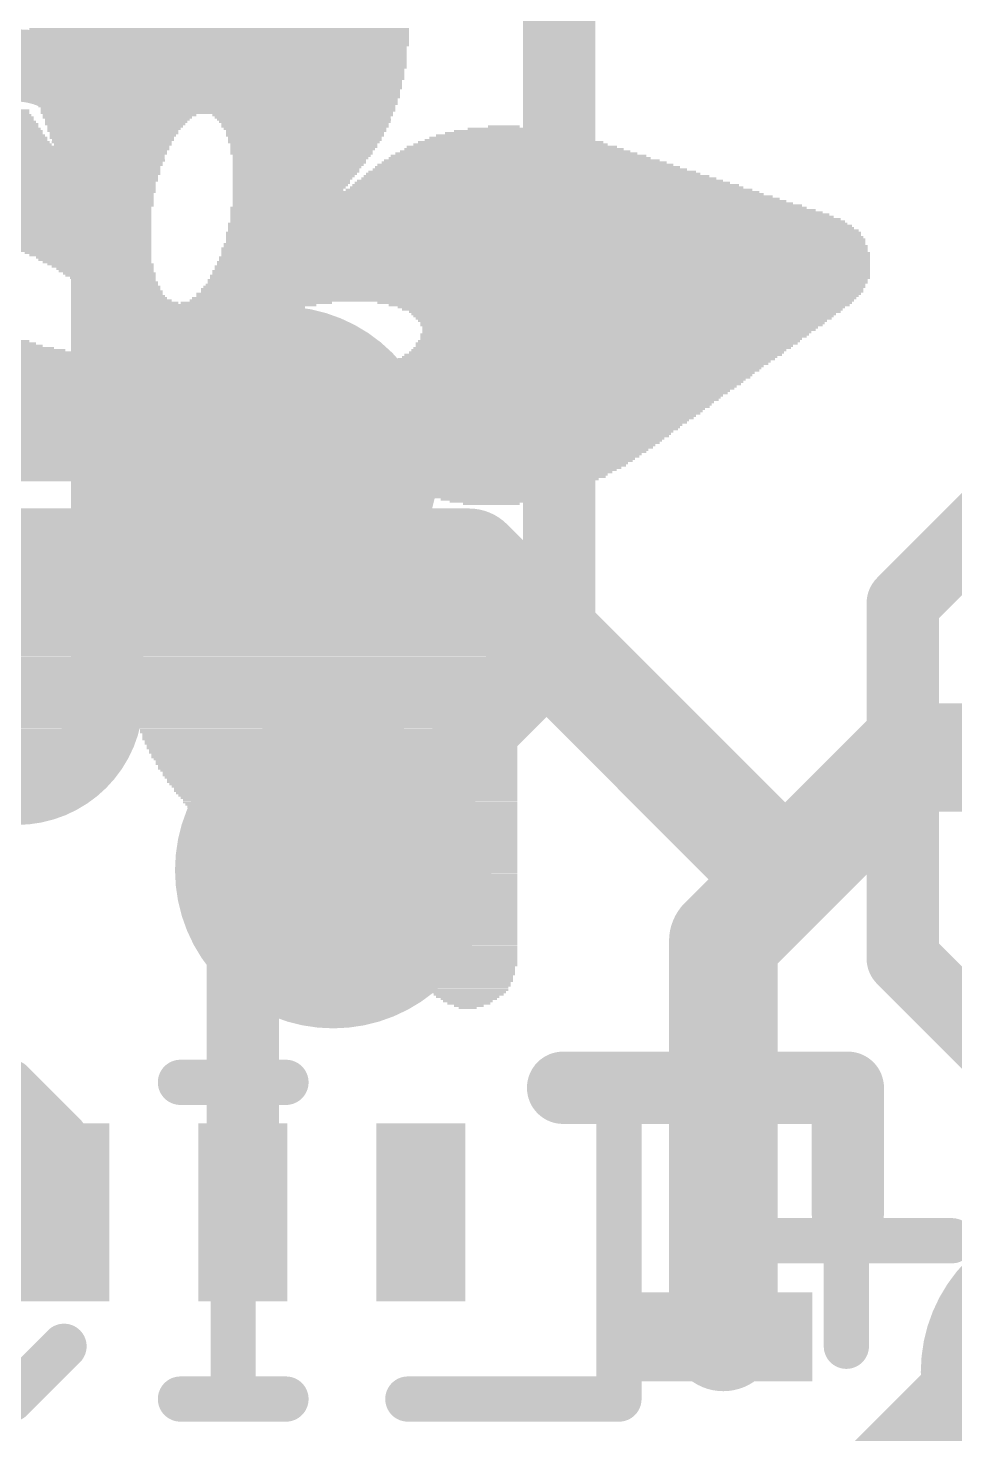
# Model space of a CAD drawing. Extents: x -0.1 to 25.5, y -0.1 to 17.9.
# Drawn here: x 12.097 to 14.701, y 10.126 to 14.075 of the extents above; entities that cross this region are included whole.
import ezdxf

# ---------------------------------------------------------------- set-up
doc = ezdxf.new("R2010")
doc.units = 0
for name, color, linetype in [('1', 12, 'CONTINUOUS'), ('16', 5, 'CONTINUOUS'), ('18', 110, 'CONTINUOUS'), ('21', 40, 'CONTINUOUS'), ('22', 6, 'CONTINUOUS')]:
    doc.layers.add(name, color=color, linetype=linetype)

# ---------------------------------------------------------------- blocks, each defined once
blk = doc.blocks.new('RECT')
blk.add_solid([(-0.5, -0.5), (0.5, -0.5), (-0.5, 0.5), (0.5, 0.5)])
blk = doc.blocks.new('ROUNDV')
at = {"const_width": 0.5}
blk.add_lwpolyline([(0, -0.25, 1), (0, 0.25, 1), (0, -0.25)], format="xyb", dxfattribs=at)

msp = doc.modelspace()

# ---------------------------------------------------------------- linework, layer by layer
at = {"layer": '1'}
for points, const_width in [([(12.8052, 12.8488), (13.081, 12.573)], 0.3048), ([(7.62, 12.573), (13.081, 12.573)], 0.3048), ([(13.081, 12.573), (13.335, 12.573)], 0.3048), ([(13.335, 12.573), (14.224, 11.684)], 0.3048), ([(14.224, 11.684), (14.566, 12.026)], 0.3048), ([(14.566, 12.026), (15.3035, 12.026)], 0.3048), ([(12.7, 11.4554), (12.954, 11.7094)], 0.2032), ([(14.05, 11.51), (14.224, 11.684)], 0.3048), ([(14.05, 10.398), (14.05, 11.51)], 0.3048), ([(12.7, 10.748), (12.7, 11.4554)], 0.2032), ([(14.3989, 9.9408), (14.7578, 10.2997)], 0.2032), ([(14.7578, 10.2997), (15.0495, 10.2997)], 0.2032)]:
    msp.add_lwpolyline(points, dxfattribs=dict(at, const_width=const_width))
for points, const_width in [([(12.859, 12.9027, 1), (12.7513, 12.795)], 0.1524), ([(13.081, 12.6492, 1), (13.081, 12.4968)], 0.1524), ([(13.081, 12.4968, 1), (13.081, 12.6492)], 0.1524), ([(13.3889, 12.6269, 1), (13.2811, 12.5191)], 0.1524), ([(13.335, 12.4968, 1), (13.335, 12.6492)], 0.1524), ([(13.0271, 12.5191, 1), (13.1349, 12.6269)], 0.1524), ([(14.566, 12.1022, 1), (14.566, 11.9498)], 0.1524), ([(14.6199, 11.9721, 1), (14.5121, 12.0799)], 0.1524), ([(12.9899, 11.6735, 1), (12.9181, 11.7453)], 0.1016), ([(14.1701, 11.7379, 1), (14.2779, 11.6301)], 0.1524), ([(14.2779, 11.6301, 1), (14.1701, 11.7379)], 0.1524), ([(14.1701, 11.6301, 1), (14.2779, 11.7379)], 0.1524), ([(14.1262, 11.51, 1), (13.9738, 11.51)], 0.1524), ([(13.9961, 11.5639, 1), (14.1039, 11.4561)], 0.1524), ([(12.7508, 11.4554, 1), (12.6492, 11.4554)], 0.1016), ([(12.6641, 11.4913, 1), (12.7359, 11.4195)], 0.1016), ([(12.6492, 10.748, 1), (12.7508, 10.748)], 0.1016), ([(13.9738, 10.398, 1), (14.1262, 10.398)], 0.1524), ([(14.7578, 10.3505, 1), (14.7578, 10.2489)], 0.1016), ([(14.7937, 10.2638, 1), (14.7218, 10.3356)], 0.1016)]:
    msp.add_lwpolyline(points, format="xyb", dxfattribs=dict(at, const_width=const_width))
at = {"layer": '16'}
for points, const_width in [([(13.589, 14.859), (13.589, 12.319)], 0.2032), ([(11.684, 12.954), (12.7, 12.954)], 0.3048), ([(12.7, 12.954), (12.8052, 12.8488)], 0.3048), ([(14.5542, 12.4587), (15.0495, 12.954)], 0.2032), ([(14.5542, 11.4616), (14.5542, 12.4587)], 0.2032), ([(13.589, 12.319), (12.9794, 11.7094)], 0.2032), ([(12.954, 11.7094), (12.9794, 11.7094)], 0.2032), ([(15.0495, 10.9663), (14.5542, 11.4616)], 0.2032)]:
    msp.add_lwpolyline(points, dxfattribs=dict(at, const_width=const_width))
for points, const_width in [([(12.7539, 13.0079, 1), (12.6461, 12.9001)], 0.1524), ([(12.7, 12.8778, 1), (12.7, 13.0302)], 0.1524), ([(12.7513, 12.795, 1), (12.859, 12.9027)], 0.1524), ([(14.605, 12.4587, 1), (14.5034, 12.4587)], 0.1016), ([(14.5183, 12.4946, 1), (14.5901, 12.4228)], 0.1016), ([(13.6249, 12.2831, 1), (13.5531, 12.3549)], 0.1016), ([(13.5382, 12.319, 1), (13.6398, 12.319)], 0.1016), ([(12.954, 11.7602, 1), (12.954, 11.6586)], 0.1016), ([(12.9794, 11.6586, 1), (12.9794, 11.7602)], 0.1016), ([(12.9435, 11.7453, 1), (13.0153, 11.6735)], 0.1016), ([(14.5901, 11.4975, 1), (14.5183, 11.4257)], 0.1016), ([(14.5034, 11.4616, 1), (14.605, 11.4616)], 0.1016)]:
    msp.add_lwpolyline(points, format="xyb", dxfattribs=dict(at, const_width=const_width))
at = {"layer": '21', "const_width": 0.2032}
for points in [[(13.6, 11.098), (14.4, 11.098)], [(14.4, 11.098), (14.4, 10.748)]]:
    msp.add_lwpolyline(points, dxfattribs=at)
at = {"layer": '21', "const_width": 0.1016}
for points in [[(13.6, 11.1488, 1), (13.6, 11.0472)], [(14.4508, 11.098, 1), (14.3492, 11.098)], [(14.4, 11.0472, 1), (14.4, 11.1488)], [(14.3492, 10.748, 1), (14.4508, 10.748)]]:
    msp.add_lwpolyline(points, format="xyb", dxfattribs=at)
at = {"layer": '22'}
for points, const_width in [([(12.065, 13.97), (9.271, 13.97)], 0.2032), ([(12.319, 13.716), (12.319, 12.192)], 0.2032), ([(9.271, 11.938), (12.065, 11.938)], 0.2032), ([(11.7528, 11.1133), (12.0494, 11.1133)], 0.127), ([(12.0494, 11.1133), (12.1977, 10.965)], 0.127), ([(12.8213, 11.1133), (12.5248, 11.1133)], 0.127), ([(12.6731, 10.2235), (12.6731, 11.1133)], 0.127), ([(13.7569, 11.1133), (13.7569, 10.2235)], 0.127), ([(12.1977, 10.965), (12.1977, 10.8167)], 0.127), ([(14.3958, 10.965), (14.3958, 10.3718)], 0.127), ([(12.1977, 10.8167), (12.0494, 10.6684)], 0.127), ([(12.0494, 10.6684), (11.7528, 10.6684)], 0.127), ([(14.6924, 10.6684), (14.0992, 10.6684)], 0.127), ([(12.0494, 10.2235), (12.1977, 10.3718)], 0.127), ([(11.7528, 10.2235), (12.0494, 10.2235)], 0.127), ([(12.8213, 10.2235), (12.5248, 10.2235)], 0.127), ([(13.7569, 10.2235), (13.1637, 10.2235)], 0.127)]:
    msp.add_lwpolyline(points, dxfattribs=dict(at, const_width=const_width))
for points, const_width in [([(12.319, 13.716, 0.4142), (12.065, 13.97)], 0.2032), ([(12.065, 14.0208, 1), (12.065, 13.9192)], 0.1016), ([(12.065, 13.9192, 1), (12.065, 14.0208)], 0.1016), ([(12.3698, 13.716, 1), (12.2682, 13.716)], 0.1016), ([(12.2682, 13.716, 1), (12.3698, 13.716)], 0.1016), ([(12.065, 11.938, 0.4142), (12.319, 12.192)], 0.2032), ([(12.3698, 12.192, 1), (12.2682, 12.192)], 0.1016), ([(12.2682, 12.192, 1), (12.3698, 12.192)], 0.1016), ([(12.065, 11.9888, 1), (12.065, 11.8872)], 0.1016), ([(12.065, 11.8872, 1), (12.065, 11.9888)], 0.1016), ([(12.0718, 11.1357, 1), (12.0269, 11.0908)], 0.0635), ([(12.0494, 11.0815, 1), (12.0494, 11.145)], 0.0635), ([(12.5248, 11.145, 1), (12.5248, 11.0815)], 0.0635), ([(12.7048, 11.1133, 1), (12.6413, 11.1133)], 0.0635), ([(12.8213, 11.0815, 1), (12.8213, 11.145)], 0.0635), ([(13.7886, 11.1133, 1), (13.7251, 11.1133)], 0.0635), ([(12.2294, 10.965, 1), (12.1659, 10.965)], 0.0635), ([(12.1752, 10.9425, 1), (12.2201, 10.9874)], 0.0635), ([(14.4276, 10.965, 1), (14.3641, 10.965)], 0.0635), ([(12.2201, 10.7942, 1), (12.1752, 10.8391)], 0.0635), ([(12.1659, 10.8167, 1), (12.2294, 10.8167)], 0.0635), ([(12.0269, 10.6908, 1), (12.0718, 10.6459)], 0.0635), ([(12.0494, 10.6366, 1), (12.0494, 10.7001)], 0.0635), ([(14.0992, 10.7001, 1), (14.0992, 10.6366)], 0.0635), ([(14.6924, 10.6366, 1), (14.6924, 10.7001)], 0.0635), ([(12.2201, 10.3493, 1), (12.1752, 10.3942)], 0.0635), ([(14.3641, 10.3718, 1), (14.4276, 10.3718)], 0.0635), ([(12.0269, 10.246, 1), (12.0718, 10.201)], 0.0635), ([(12.0494, 10.1918, 1), (12.0494, 10.2553)], 0.0635), ([(12.5248, 10.2553, 1), (12.5248, 10.1918)], 0.0635), ([(12.8213, 10.1918, 1), (12.8213, 10.2553)], 0.0635), ([(13.1637, 10.2553, 1), (13.1637, 10.1918)], 0.0635), ([(13.7569, 10.1918, 1), (13.7569, 10.2553)], 0.0635), ([(12.6413, 10.2235, 1), (12.7048, 10.2235)], 0.0635), ([(13.7251, 10.2235, 1), (13.7886, 10.2235)], 0.0635)]:
    msp.add_lwpolyline(points, format="xyb", dxfattribs=dict(at, const_width=const_width))

# ---------------------------------------------------------------- block references
at = {"layer": '1', "xscale": 0.5, "yscale": 0.25}
for p, rotation in [((12.2, 10.748), 270), ((12.7, 10.748), 270), ((13.2, 10.748), 270), ((14.05, 10.398), 180)]:
    msp.add_blockref('RECT', p, dxfattribs=dict(at, rotation=rotation))
at = {"layer": '18', "xscale": 0.889, "yscale": 0.889}
for p in [(12.8052, 12.8488), (12.8052, 12.8488), (12.954, 11.7094), (12.954, 11.7094), (15.0495, 10.2997), (15.0495, 10.2997)]:
    msp.add_blockref('ROUNDV', p, dxfattribs=at)
at = {"layer": '21'}
for p, xscale, yscale in [((12.6333, 14.0716), 1.0668, 0.0064), ((12.6333, 14.0653), 1.0668, 0.0063), ((12.6333, 14.0589), 1.0668, 0.0064), ((12.6333, 14.0526), 1.0668, 0.0063), ((12.6333, 14.0462), 1.0668, 0.0064), ((12.6333, 14.0399), 1.0668, 0.0063), ((12.6333, 14.0335), 1.0668, 0.0064), ((12.6333, 14.0272), 1.0668, 0.0063), ((12.6302, 14.0208), 1.0605, 0.0064), ((12.6302, 14.0145), 1.0605, 0.0063), ((12.6302, 14.0081), 1.0605, 0.0064), ((12.6302, 14.0018), 1.0605, 0.0063), ((12.6302, 13.9954), 1.0605, 0.0064), ((12.6302, 13.9891), 1.0605, 0.0063), ((12.6302, 13.9827), 1.0605, 0.0064), ((12.6302, 13.9764), 1.0605, 0.0063), ((12.6302, 13.97), 1.0605, 0.0064), ((12.6302, 13.9637), 1.0605, 0.0063), ((12.627, 13.9573), 1.0541, 0.0064), ((12.6302, 13.951), 1.0477, 0.0063), ((12.6302, 13.9446), 1.0477, 0.0064), ((12.6302, 13.9383), 1.0477, 0.0063), ((12.627, 13.9256), 1.0414, 0.0063), ((12.6302, 13.9319), 1.0477, 0.0064), ((12.6302, 13.9192), 1.0351, 0.0064), ((12.6302, 13.9129), 1.0351, 0.0063), ((12.6302, 13.9065), 1.0351, 0.0064), ((12.627, 13.9002), 1.0287, 0.0063), ((12.6302, 13.8938), 1.0223, 0.0064), ((12.6302, 13.8875), 1.0223, 0.0063), ((12.6302, 13.8811), 1.0223, 0.0064), ((12.627, 13.8748), 1.016, 0.0063), ((12.6302, 13.8684), 1.0097, 0.0064), ((12.6302, 13.862), 1.0097, 0.0063), ((11.4205, 13.843), 1.3589, 0.0064), ((11.4268, 13.8303), 1.3589, 0.0064), ((11.4237, 13.8367), 1.3525, 0.0063), ((11.4332, 13.8239), 1.3589, 0.0063), ((12.627, 13.8557), 1.0033, 0.0064), ((12.627, 13.8367), 0.9906, 0.0063), ((12.6302, 13.8494), 0.9969, 0.0063), ((12.6302, 13.843), 0.9969, 0.0064), ((12.3539, 13.8303), 0.4318, 0.0064), ((12.3476, 13.8239), 0.4191, 0.0063), ((12.8683, 13.8303), 0.508, 0.0064), ((12.8682, 13.8239), 0.4953, 0.0063), ((11.4364, 13.8176), 1.3525, 0.0064), ((11.4427, 13.8113), 1.3526, 0.0063), ((11.4459, 13.8049), 1.3589, 0.0064), ((11.449, 13.7986), 1.3525, 0.0063), ((11.4554, 13.7922), 1.3526, 0.0064), ((11.4586, 13.7858), 1.3589, 0.0063), ((11.4618, 13.7795), 1.3525, 0.0064), ((12.3476, 13.8176), 0.4064, 0.0064), ((12.3444, 13.8113), 0.4, 0.0063), ((12.3413, 13.8049), 0.3937, 0.0064), ((12.3412, 13.7986), 0.381, 0.0063), ((12.3349, 13.7858), 0.3683, 0.0063), ((12.3381, 13.7922), 0.3747, 0.0064), ((12.3381, 13.7795), 0.3619, 0.0064), ((12.8715, 13.8176), 0.4889, 0.0064), ((12.8746, 13.8113), 0.4826, 0.0063), ((12.8747, 13.8049), 0.4699, 0.0064), ((12.8747, 13.7986), 0.4699, 0.0063), ((12.8746, 13.7922), 0.4572, 0.0064), ((12.8778, 13.7858), 0.4508, 0.0063), ((12.8747, 13.7795), 0.4445, 0.0064), ((13.443, 13.7795), 0.3493, 0.0064), ((13.4398, 13.7858), 0.2921, 0.0063), ((13.4366, 13.7922), 0.2096, 0.0064), ((13.4335, 13.7986), 0.0889, 0.0063), ((11.4681, 13.7732), 1.3526, 0.0063), ((11.4745, 13.7668), 1.3525, 0.0064), ((11.4745, 13.7605), 1.3525, 0.0063), ((11.4808, 13.7541), 1.3526, 0.0064), ((11.4871, 13.7477), 1.3525, 0.0063), ((11.6554, 13.7414), 1.6764, 0.0064), ((12.3349, 13.7732), 0.3556, 0.0063), ((12.3317, 13.7668), 0.3492, 0.0064), ((12.3349, 13.7605), 0.3429, 0.0063), ((12.3317, 13.7541), 0.3366, 0.0064), ((12.3349, 13.7477), 0.3302, 0.0063), ((12.8747, 13.7732), 0.4445, 0.0063), ((12.8746, 13.7668), 0.4318, 0.0064), ((12.8746, 13.7605), 0.4318, 0.0063), ((12.8715, 13.7541), 0.4255, 0.0064), ((12.8715, 13.7477), 0.4127, 0.0063), ((12.8715, 13.7414), 0.4127, 0.0064), ((13.4557, 13.7414), 0.5905, 0.0064), ((13.4525, 13.7477), 0.5461, 0.0063), ((13.4525, 13.7541), 0.5207, 0.0064), ((13.4493, 13.7605), 0.4762, 0.0063), ((13.4462, 13.7668), 0.4445, 0.0064), ((13.4461, 13.7732), 0.4064, 0.0063), ((11.6554, 13.7351), 1.6764, 0.0063), ((11.6555, 13.7287), 1.6637, 0.0064), ((11.6586, 13.7224), 1.6574, 0.0063), ((11.6586, 13.716), 1.6446, 0.0064), ((11.6586, 13.7096), 1.6446, 0.0063), ((11.6618, 13.7033), 1.6383, 0.0064), ((12.8683, 13.7351), 0.4064, 0.0063), ((12.8651, 13.7287), 0.4, 0.0064), ((12.8651, 13.7224), 0.4, 0.0063), ((12.8651, 13.716), 0.3874, 0.0064), ((12.8619, 13.7096), 0.381, 0.0063), ((12.8588, 13.7033), 0.3747, 0.0064), ((13.4843, 13.7033), 0.7747, 0.0064), ((13.4779, 13.7096), 0.7366, 0.0063), ((13.4747, 13.716), 0.7176, 0.0064), ((13.4684, 13.7224), 0.6795, 0.0063), ((13.4652, 13.7287), 0.6477, 0.0064), ((13.462, 13.7351), 0.616, 0.0063), ((11.6618, 13.697), 1.6256, 0.0063), ((11.6618, 13.6906), 1.6256, 0.0064), ((11.6618, 13.6843), 1.6129, 0.0063), ((11.665, 13.6779), 1.6065, 0.0064), ((11.6681, 13.6715), 1.6002, 0.0063), ((11.6681, 13.6652), 1.6002, 0.0064), ((12.8524, 13.6843), 0.362, 0.0063), ((12.8492, 13.6779), 0.3556, 0.0064), ((12.8492, 13.6715), 0.3556, 0.0063), ((12.846, 13.6652), 0.3493, 0.0064), ((12.8588, 13.697), 0.3747, 0.0063), ((12.8556, 13.6906), 0.3683, 0.0064), ((13.516, 13.6652), 0.9398, 0.0064), ((13.5128, 13.6715), 0.9208, 0.0063), ((13.5065, 13.6779), 0.8827, 0.0064), ((13.5001, 13.6843), 0.8572, 0.0063), ((13.4938, 13.6906), 0.8319, 0.0064), ((13.4906, 13.697), 0.8001, 0.0063), ((11.6682, 13.6589), 1.5875, 0.0063), ((11.6713, 13.6525), 1.5812, 0.0064), ((11.6745, 13.6462), 1.5748, 0.0063), ((11.6713, 13.6398), 1.5684, 0.0064), ((11.6745, 13.6334), 1.5621, 0.0063), ((11.6776, 13.6271), 1.5557, 0.0064), ((12.8397, 13.6525), 0.3366, 0.0064), ((12.8365, 13.6462), 0.3302, 0.0063), ((12.8365, 13.6398), 0.3302, 0.0064), ((12.8429, 13.6589), 0.3429, 0.0063), ((12.8334, 13.6334), 0.3239, 0.0063), ((12.8302, 13.6271), 0.3175, 0.0064), ((13.5541, 13.6271), 1.1049, 0.0064), ((13.5509, 13.6334), 1.0858, 0.0063), ((13.5414, 13.6398), 1.0541, 0.0064), ((13.5351, 13.6462), 1.0287, 0.0063), ((13.5319, 13.6525), 0.9969, 0.0064), ((13.5255, 13.6589), 0.9716, 0.0063), ((11.6808, 13.6208), 1.5494, 0.0063), ((11.6808, 13.6144), 1.5494, 0.0064), ((11.6809, 13.6081), 1.5367, 0.0063), ((11.684, 13.6017), 1.5304, 0.0064), ((11.6872, 13.5953), 1.524, 0.0063), ((11.6872, 13.589), 1.524, 0.0064), ((11.6904, 13.5827), 1.5177, 0.0063), ((12.827, 13.6208), 0.3112, 0.0063), ((13.4112, 13.6144), 1.4796, 0.0064), ((13.4493, 13.589), 1.5558, 0.0064), ((13.4588, 13.5827), 1.5748, 0.0063), ((13.4176, 13.6081), 1.4923, 0.0063), ((13.4303, 13.6017), 1.5177, 0.0064), ((13.4398, 13.5953), 1.5367, 0.0063), ((13.5604, 13.6208), 1.143, 0.0063), ((11.6936, 13.5763), 1.5113, 0.0064), ((11.6935, 13.57), 1.4986, 0.0063), ((11.6935, 13.5636), 1.4986, 0.0064), ((11.6967, 13.5572), 1.4922, 0.0063), ((11.6999, 13.5509), 1.4859, 0.0064), ((11.6999, 13.5446), 1.4859, 0.0063), ((13.4747, 13.57), 1.6192, 0.0063), ((13.4874, 13.5636), 1.6446, 0.0064), ((13.5128, 13.5446), 1.6954, 0.0063), ((13.497, 13.5572), 1.6637, 0.0063), ((13.5065, 13.5509), 1.6827, 0.0064), ((13.4715, 13.5763), 1.6002, 0.0064), ((11.7031, 13.5382), 1.4795, 0.0064), ((11.7062, 13.5319), 1.4732, 0.0063), ((11.7094, 13.5255), 1.4668, 0.0064), ((11.7094, 13.5191), 1.4668, 0.0063), ((11.7126, 13.5128), 1.4605, 0.0064), ((11.7157, 13.5065), 1.4541, 0.0063), ((13.535, 13.5191), 1.7526, 0.0063), ((13.5382, 13.5128), 1.759, 0.0064), ((13.5287, 13.5255), 1.7399, 0.0064), ((13.5446, 13.5065), 1.7717, 0.0063), ((13.5224, 13.5382), 1.7145, 0.0064), ((13.5287, 13.5319), 1.7272, 0.0063), ((11.7189, 13.5001), 1.4478, 0.0064), ((11.7189, 13.4938), 1.4478, 0.0063), ((11.7221, 13.4874), 1.4414, 0.0064), ((12.192, 13.4811), 0.5016, 0.0063), ((12.2142, 13.4747), 0.4572, 0.0064), ((12.2301, 13.4684), 0.4254, 0.0063), ((13.5477, 13.4684), 1.8034, 0.0063), ((13.5478, 13.4874), 1.7907, 0.0064), ((13.5509, 13.4811), 1.797, 0.0063), ((13.5509, 13.4747), 1.797, 0.0064), ((13.5446, 13.5001), 1.7843, 0.0064), ((13.5446, 13.4938), 1.7843, 0.0063), ((12.2396, 13.462), 0.4064, 0.0064), ((12.2492, 13.4557), 0.3873, 0.0063), ((12.2555, 13.4493), 0.3746, 0.0064), ((12.265, 13.443), 0.3556, 0.0063), ((12.2713, 13.4366), 0.3429, 0.0064), ((12.2809, 13.4303), 0.3238, 0.0063), ((12.2841, 13.4239), 0.3175, 0.0064), ((13.5477, 13.4303), 1.8288, 0.0063), ((13.5477, 13.4239), 1.8288, 0.0064), ((13.5509, 13.443), 1.8224, 0.0063), ((13.5509, 13.4366), 1.8224, 0.0064), ((13.5478, 13.4557), 1.8161, 0.0063), ((13.5478, 13.4493), 1.8161, 0.0064), ((13.5509, 13.462), 1.8098, 0.0064), ((12.2904, 13.4176), 0.3048, 0.0063), ((12.3, 13.4112), 0.2985, 0.0064), ((12.3063, 13.4049), 0.2858, 0.0063), ((12.3127, 13.3985), 0.2731, 0.0064), ((12.3159, 13.3922), 0.2667, 0.0063), ((12.3254, 13.3858), 0.2603, 0.0064), ((13.5382, 13.3922), 1.8478, 0.0063), ((13.5382, 13.3858), 1.8478, 0.0064), ((13.5414, 13.4049), 1.8415, 0.0063), ((13.5414, 13.3985), 1.8415, 0.0064), ((13.5446, 13.4176), 1.8351, 0.0063), ((13.5446, 13.4112), 1.8351, 0.0064), ((12.3285, 13.3795), 0.254, 0.0063), ((12.3349, 13.3731), 0.2413, 0.0064), ((12.3381, 13.3668), 0.2349, 0.0063), ((12.3444, 13.3604), 0.235, 0.0064), ((12.3508, 13.3541), 0.2223, 0.0063), ((12.3571, 13.3477), 0.2222, 0.0064), ((13.5191, 13.3477), 1.8605, 0.0064), ((13.5223, 13.3541), 1.8542, 0.0063), ((13.5287, 13.3668), 1.8542, 0.0063), ((13.5287, 13.3604), 1.8542, 0.0064), ((13.535, 13.3795), 1.8542, 0.0063), ((13.535, 13.3731), 1.8542, 0.0064), ((12.3603, 13.3414), 0.2159, 0.0063), ((12.3666, 13.335), 0.2159, 0.0064), ((12.3698, 13.3287), 0.2096, 0.0063), ((12.3762, 13.3223), 0.2095, 0.0064), ((12.3825, 13.316), 0.2096, 0.0063), ((12.3921, 13.3096), 0.2159, 0.0064), ((13.4843, 13.3096), 1.8669, 0.0064), ((13.4906, 13.316), 1.8669, 0.0063), ((13.5033, 13.3287), 1.8669, 0.0063), ((13.5001, 13.3223), 1.8606, 0.0064), ((13.5128, 13.3414), 1.8606, 0.0063), ((13.5128, 13.335), 1.8606, 0.0064), ((12.4047, 13.3033), 0.2286, 0.0063), ((12.5984, 13.2969), 0.616, 0.0064), ((12.5857, 13.2906), 0.5778, 0.0063), ((12.5762, 13.2842), 0.5461, 0.0064), ((12.5603, 13.2715), 0.5016, 0.0064), ((12.5667, 13.2779), 0.5143, 0.0063), ((12.7381, 13.3033), 0.4254, 0.0063), ((13.7446, 13.3033), 1.3335, 0.0063), ((13.7573, 13.2969), 1.2954, 0.0064), ((13.7637, 13.2906), 1.2573, 0.0063), ((13.7668, 13.2842), 1.2382, 0.0064), ((13.7732, 13.2779), 1.2129, 0.0063), ((13.77, 13.2715), 1.1938, 0.0064), ((12.5476, 13.2588), 0.4636, 0.0064), ((12.554, 13.2652), 0.4763, 0.0063), ((12.5412, 13.2525), 0.4381, 0.0063), ((12.5381, 13.2461), 0.4318, 0.0064), ((12.5254, 13.2334), 0.4064, 0.0064), ((12.5222, 13.2271), 0.4, 0.0063), ((12.5318, 13.2398), 0.4191, 0.0063), ((13.77, 13.2652), 1.1811, 0.0063), ((13.77, 13.2588), 1.1684, 0.0064), ((13.7668, 13.2525), 1.1494, 0.0063), ((13.7668, 13.2461), 1.1366, 0.0064), ((13.7637, 13.2398), 1.1303, 0.0063), ((13.7605, 13.2334), 1.1113, 0.0064), ((13.7573, 13.2271), 1.1049, 0.0063), ((11.6681, 13.1953), 0.8636, 0.0064), ((11.6809, 13.189), 0.8763, 0.0063), ((12.4968, 13.189), 0.3746, 0.0063), ((12.5031, 13.2017), 0.3747, 0.0063), ((12.5, 13.1953), 0.3683, 0.0064), ((12.5127, 13.2144), 0.381, 0.0063), ((12.5095, 13.208), 0.3746, 0.0064), ((12.5159, 13.2207), 0.3873, 0.0064), ((13.7224, 13.189), 1.0731, 0.0063), ((13.7287, 13.1953), 1.0732, 0.0064), ((13.7446, 13.2144), 1.0922, 0.0063), ((13.7414, 13.208), 1.0858, 0.0064), ((13.7351, 13.2017), 1.0731, 0.0063), ((13.7509, 13.2207), 1.0922, 0.0064), ((11.6935, 13.1826), 0.889, 0.0064), ((11.7126, 13.1763), 0.9144, 0.0063), ((11.7316, 13.1699), 0.9398, 0.0064), ((11.9698, 13.1636), 1.4033, 0.0063), ((11.9729, 13.1572), 1.397, 0.0064), ((11.9793, 13.1509), 1.3843, 0.0063), ((12.4682, 13.1699), 0.4064, 0.0064), ((12.4809, 13.1763), 0.3937, 0.0063), ((12.4905, 13.1826), 0.3747, 0.0064), ((13.6748, 13.1509), 1.0541, 0.0063), ((13.6843, 13.1572), 1.0605, 0.0064), ((13.6938, 13.1636), 1.0541, 0.0063), ((13.7002, 13.1699), 1.0541, 0.0064), ((13.7096, 13.1763), 1.0605, 0.0063), ((13.716, 13.1826), 1.0604, 0.0064), ((11.9825, 13.1445), 1.3779, 0.0064), ((11.9856, 13.1382), 1.3716, 0.0063), ((11.992, 13.1318), 1.3716, 0.0064), ((11.9984, 13.1255), 1.3589, 0.0063), ((12.0046, 13.1191), 1.3589, 0.0064), ((12.0142, 13.1128), 1.3526, 0.0063), ((13.6113, 13.1128), 1.0795, 0.0063), ((13.6239, 13.1191), 1.0668, 0.0064), ((13.6334, 13.1255), 1.0605, 0.0063), ((13.6462, 13.1318), 1.0605, 0.0064), ((13.6557, 13.1382), 1.0541, 0.0063), ((13.6652, 13.1445), 1.0604, 0.0064), ((12.0237, 13.1064), 1.3589, 0.0064), ((12.0333, 13.1001), 1.3525, 0.0063), ((12.046, 13.0937), 1.3653, 0.0064), ((12.0587, 13.0874), 1.3653, 0.0063), ((12.0808, 13.081), 1.3843, 0.0064), ((12.1063, 13.0747), 1.4224, 0.0063), ((13.5001, 13.0747), 1.2002, 0.0063), ((13.5287, 13.081), 1.1557, 0.0064), ((13.5509, 13.0874), 1.124, 0.0063), ((13.5668, 13.0937), 1.1176, 0.0064), ((13.5827, 13.1001), 1.0985, 0.0063), ((13.5953, 13.1064), 1.0859, 0.0064), ((12.7508, 13.0683), 2.6734, 0.0064), ((12.7508, 13.062), 2.6606, 0.0063), ((12.754, 13.0556), 2.6289, 0.0064), ((12.7572, 13.0493), 2.6099, 0.0063), ((12.7572, 13.0429), 2.5845, 0.0064), ((12.7635, 13.0366), 2.559, 0.0063), ((12.7698, 13.0302), 2.5337, 0.0064), ((12.7731, 13.0239), 2.5019, 0.0063), ((12.7826, 13.0175), 2.4701, 0.0064), ((12.7985, 13.0112), 2.4257, 0.0063), ((12.0015, 12.9921), 0.5144, 0.0064), ((12.0237, 12.9985), 0.5207, 0.0063), ((12.8937, 13.0048), 2.2098, 0.0064), ((13.1636, 12.9985), 1.6573, 0.0063), ((13.1668, 12.9921), 1.6383, 0.0064), ((11.9031, 12.954), 0.5588, 0.0064), ((11.919, 12.9604), 0.5525, 0.0063), ((11.9317, 12.9667), 0.5525, 0.0064), ((11.9475, 12.9731), 0.5334, 0.0063), ((11.9666, 12.9794), 0.5334, 0.0064), ((11.9793, 12.9858), 0.5207, 0.0063), ((13.1636, 12.9858), 1.6193, 0.0063), ((13.1572, 12.9731), 1.5938, 0.0063), ((13.1636, 12.9794), 1.6065, 0.0064), ((13.1572, 12.9667), 1.5812, 0.0064), ((13.1509, 12.9604), 1.5685, 0.0063), ((12.4714, 12.954), 0.2096, 0.0064), ((13.2715, 12.954), 1.3144, 0.0064), ((11.8428, 12.9159), 0.5779, 0.0064), ((11.8491, 12.9223), 0.5778, 0.0063), ((11.8618, 12.9286), 0.5778, 0.0064), ((11.8714, 12.935), 0.5715, 0.0063), ((11.8809, 12.9413), 0.5651, 0.0064), ((11.8936, 12.9477), 0.5651, 0.0063), ((12.465, 12.9477), 0.1969, 0.0063), ((12.4587, 12.935), 0.1842, 0.0063), ((12.4587, 12.9286), 0.1842, 0.0064), ((12.4555, 12.9223), 0.1778, 0.0063), ((12.4555, 12.9159), 0.1778, 0.0064), ((12.465, 12.9413), 0.1841, 0.0064), ((13.2779, 12.9477), 1.2891, 0.0063), ((13.2779, 12.9413), 1.2637, 0.0064), ((13.2779, 12.935), 1.2509, 0.0063), ((13.2811, 12.9286), 1.2319, 0.0064), ((13.2779, 12.9223), 1.2129, 0.0063), ((13.2779, 12.9159), 1.2001, 0.0064), ((11.8047, 12.8841), 0.5905, 0.0063), ((11.8078, 12.8905), 0.5842, 0.0064), ((11.8174, 12.8969), 0.5905, 0.0063), ((11.8269, 12.9032), 0.5842, 0.0064), ((11.8332, 12.9096), 0.5842, 0.0063), ((12.446, 12.8778), 0.1842, 0.0064), ((12.446, 12.8715), 0.1842, 0.0063), ((12.4492, 12.9032), 0.1778, 0.0064), ((12.4492, 12.8969), 0.1778, 0.0063), ((12.4492, 12.8905), 0.1778, 0.0064), ((12.4492, 12.8841), 0.1778, 0.0063), ((12.4524, 12.9096), 0.1715, 0.0063), ((13.2779, 12.9096), 1.1875, 0.0063), ((13.2747, 12.9032), 1.1684, 0.0064), ((13.2747, 12.8969), 1.1557, 0.0063), ((13.2715, 12.8905), 1.1366, 0.0064), ((13.2715, 12.8841), 1.124, 0.0063), ((13.2683, 12.8778), 1.1049, 0.0064), ((13.2683, 12.8715), 1.0922, 0.0063), ((12.4365, 12.8397), 0.2032, 0.0064), ((12.4365, 12.8334), 0.2032, 0.0063), ((12.4397, 12.8524), 0.1969, 0.0064), ((12.4397, 12.846), 0.1969, 0.0063), ((12.4428, 12.8651), 0.1905, 0.0064), ((12.4428, 12.8588), 0.1905, 0.0063), ((13.262, 12.8588), 1.0668, 0.0063), ((13.2652, 12.8651), 1.0731, 0.0064), ((13.2588, 12.8524), 1.0478, 0.0064), ((13.2588, 12.846), 1.035, 0.0063), ((13.2556, 12.8397), 1.016, 0.0064), ((13.2492, 12.8334), 1.0033, 0.0063), ((12.4269, 12.8016), 0.2349, 0.0064), ((12.4269, 12.7953), 0.2349, 0.0063), ((12.4301, 12.8079), 0.2286, 0.0063), ((12.4302, 12.8207), 0.2159, 0.0063), ((12.4302, 12.8143), 0.2159, 0.0064), ((12.4333, 12.827), 0.2096, 0.0064), ((13.2461, 12.827), 0.9842, 0.0064), ((13.2429, 12.8207), 0.9652, 0.0063), ((13.2398, 12.8143), 0.9589, 0.0064), ((13.2334, 12.8079), 0.9334, 0.0063), ((13.2271, 12.8016), 0.9207, 0.0064), ((12.9444, 12.7953), 0.3429, 0.0063), ((13.4049, 12.7953), 0.5397, 0.0063), ((12.4174, 12.7572), 0.2794, 0.0063), ((12.4175, 12.7635), 0.2667, 0.0064), ((12.4206, 12.7762), 0.2604, 0.0064), ((12.4206, 12.7698), 0.2604, 0.0063), ((12.4238, 12.7826), 0.254, 0.0063), ((12.4238, 12.7889), 0.2413, 0.0064), ((12.9572, 12.7826), 0.3556, 0.0063), ((12.9509, 12.7889), 0.3429, 0.0064), ((12.9667, 12.7762), 0.362, 0.0064), ((12.9699, 12.7698), 0.3683, 0.0063), ((12.9794, 12.7635), 0.3746, 0.0064), ((12.9826, 12.7572), 0.381, 0.0063), ((13.4049, 12.7889), 0.5143, 0.0064), ((13.4017, 12.7826), 0.4826, 0.0063), ((13.4049, 12.7762), 0.4509, 0.0064), ((13.4049, 12.7698), 0.4127, 0.0063), ((13.4049, 12.7635), 0.3747, 0.0064), ((13.4049, 12.7572), 0.3365, 0.0063), ((12.4047, 12.7191), 0.3302, 0.0063), ((12.4079, 12.7317), 0.3112, 0.0063), ((12.4079, 12.7254), 0.3112, 0.0064), ((12.4111, 12.7381), 0.3048, 0.0064), ((12.4111, 12.7445), 0.2921, 0.0063), ((12.4143, 12.7508), 0.2857, 0.0064), ((12.9921, 12.7508), 0.3874, 0.0064), ((12.9953, 12.7445), 0.3937, 0.0063), ((13.008, 12.7317), 0.4064, 0.0063), ((13.0017, 12.7381), 0.3937, 0.0064), ((13.0206, 12.7191), 0.4191, 0.0063), ((13.0143, 12.7254), 0.4064, 0.0064), ((13.4017, 12.7508), 0.2921, 0.0064), ((13.3985, 12.7445), 0.235, 0.0063), ((13.3985, 12.7381), 0.1588, 0.0064), ((12.3921, 12.6746), 0.3937, 0.0064), ((12.3952, 12.681), 0.3874, 0.0063), ((12.3952, 12.6873), 0.3746, 0.0064), ((12.3984, 12.6936), 0.3683, 0.0063), ((12.3984, 12.7), 0.3556, 0.0064), ((12.4016, 12.7064), 0.3493, 0.0063), ((12.4047, 12.7127), 0.3302, 0.0064), ((13.0302, 12.7064), 0.4254, 0.0063), ((13.0334, 12.7), 0.4318, 0.0064), ((13.0271, 12.7127), 0.4191, 0.0064), ((13.0429, 12.6936), 0.4382, 0.0063), ((13.0461, 12.6873), 0.4445, 0.0064), ((13.0493, 12.681), 0.4509, 0.0063), ((13.0556, 12.6746), 0.4508, 0.0064), ((12.373, 12.6365), 0.4699, 0.0064), ((12.3793, 12.6429), 0.4572, 0.0063), ((12.3794, 12.6492), 0.4445, 0.0064), ((12.3857, 12.6555), 0.4318, 0.0063), ((12.3857, 12.6619), 0.4191, 0.0064), ((12.3889, 12.6683), 0.4127, 0.0063), ((13.0588, 12.6683), 0.4572, 0.0063), ((13.062, 12.6619), 0.4635, 0.0064), ((13.0683, 12.6555), 0.4636, 0.0063), ((13.0715, 12.6492), 0.4699, 0.0064), ((13.0715, 12.6429), 0.4699, 0.0063), ((13.0747, 12.6365), 0.4763, 0.0064), ((12.3476, 12.5984), 0.5715, 0.0064), ((12.354, 12.6048), 0.5461, 0.0063), ((12.3603, 12.6111), 0.5334, 0.0064), ((12.3635, 12.6174), 0.5143, 0.0063), ((12.3666, 12.6238), 0.4953, 0.0064), ((12.373, 12.6302), 0.4826, 0.0063), ((13.081, 12.6302), 0.4762, 0.0063), ((13.0842, 12.6238), 0.4826, 0.0064), ((13.0874, 12.6174), 0.4889, 0.0063), ((13.0874, 12.6111), 0.4889, 0.0064), ((13.0906, 12.6048), 0.4953, 0.0063), ((13.0968, 12.5984), 0.4953, 0.0064), ((11.9665, 12.5667), 1.3843, 0.0063), ((11.9665, 12.5603), 1.3843, 0.0064), ((11.9634, 12.5793), 1.3652, 0.0063), ((11.9666, 12.573), 1.3716, 0.0064), ((11.9634, 12.5857), 1.3526, 0.0064), ((12.3381, 12.5921), 0.6033, 0.0063), ((13.1001, 12.5921), 0.5017, 0.0063), ((13.1001, 12.5857), 0.5017, 0.0064), ((13.1032, 12.5793), 0.508, 0.0063), ((13.1032, 12.573), 0.508, 0.0064), ((13.1064, 12.5667), 0.5144, 0.0063), ((13.1096, 12.5603), 0.5207, 0.0064), ((11.9729, 12.5349), 1.4224, 0.0064), ((11.9761, 12.5286), 1.4288, 0.0063), ((11.9825, 12.5159), 1.4415, 0.0063), ((11.9793, 12.5222), 1.4351, 0.0064), ((11.9698, 12.5476), 1.4033, 0.0064), ((11.973, 12.5412), 1.4097, 0.0063), ((11.9698, 12.554), 1.3907, 0.0063), ((13.1159, 12.5159), 0.5461, 0.0063), ((13.1096, 12.554), 0.5207, 0.0063), ((13.1128, 12.5476), 0.5271, 0.0064), ((13.1128, 12.5412), 0.5271, 0.0063), ((13.1159, 12.5349), 0.5334, 0.0064), ((13.1159, 12.5286), 0.5334, 0.0063), ((13.1191, 12.5222), 0.5398, 0.0064), ((11.9856, 12.4968), 1.4732, 0.0064), ((12.0015, 12.4778), 1.505, 0.0063), ((11.992, 12.4905), 1.4859, 0.0063), ((11.9952, 12.4841), 1.4923, 0.0064), ((11.9856, 12.5031), 1.4605, 0.0063), ((11.9825, 12.5095), 1.4541, 0.0064), ((13.1159, 12.4778), 0.5842, 0.0063), ((13.1191, 12.4841), 0.5778, 0.0064), ((13.1191, 12.4968), 0.5652, 0.0064), ((13.1191, 12.4905), 0.5652, 0.0063), ((13.1191, 12.5095), 0.5524, 0.0064), ((13.1191, 12.5031), 0.5524, 0.0063), ((12.3285, 12.4524), 2.1844, 0.0063), ((12.3285, 12.446), 2.1844, 0.0064), ((12.3285, 12.4397), 2.1844, 0.0063), ((12.3285, 12.465), 2.1717, 0.0063), ((12.3285, 12.4587), 2.1717, 0.0064), ((12.0079, 12.4714), 1.5303, 0.0064), ((13.1096, 12.4714), 0.5969, 0.0064), ((11.7983, 12.4143), 1.1494, 0.0063), ((11.7983, 12.4079), 1.1494, 0.0064), ((11.7951, 12.4016), 1.143, 0.0063), ((12.3285, 12.4333), 2.1971, 0.0064), ((12.3285, 12.4269), 2.1971, 0.0063), ((12.3285, 12.4206), 2.1971, 0.0064), ((12.9063, 12.4143), 1.0541, 0.0063), ((12.9063, 12.4079), 1.0541, 0.0064), ((12.9063, 12.4016), 1.0541, 0.0063), ((11.7856, 12.3762), 1.1494, 0.0063), ((11.7856, 12.3698), 1.1494, 0.0064), ((11.7856, 12.3635), 1.1494, 0.0063), ((11.7919, 12.3952), 1.1493, 0.0064), ((11.7919, 12.3889), 1.1493, 0.0063), ((11.7888, 12.3825), 1.143, 0.0064), ((12.9063, 12.3952), 1.0541, 0.0064), ((12.9096, 12.3889), 1.0605, 0.0063), ((12.9096, 12.3825), 1.0605, 0.0064), ((12.9096, 12.3762), 1.0605, 0.0063), ((12.9127, 12.3698), 1.0668, 0.0064), ((12.9127, 12.3635), 1.0668, 0.0063), ((11.7698, 12.319), 1.1557, 0.0064), ((11.7729, 12.3381), 1.1494, 0.0063), ((11.7729, 12.3317), 1.1494, 0.0064), ((11.7729, 12.3254), 1.1494, 0.0063), ((11.7793, 12.3571), 1.1493, 0.0064), ((11.7793, 12.3508), 1.1493, 0.0063), ((11.7793, 12.3444), 1.1493, 0.0064), ((12.9096, 12.3508), 1.0731, 0.0063), ((12.9096, 12.3444), 1.0731, 0.0064), ((12.9128, 12.3381), 1.0795, 0.0063), ((12.9128, 12.3317), 1.0795, 0.0064), ((12.9128, 12.3254), 1.0795, 0.0063), ((12.9128, 12.319), 1.0795, 0.0064), ((12.9127, 12.3571), 1.0668, 0.0064), ((11.7571, 12.2809), 1.1557, 0.0064), ((11.7602, 12.2936), 1.1494, 0.0064), ((11.7602, 12.2873), 1.1494, 0.0063), ((11.7634, 12.3), 1.1557, 0.0063), ((11.7666, 12.3127), 1.1493, 0.0063), ((11.7666, 12.3063), 1.1493, 0.0064), ((12.9159, 12.3063), 1.0858, 0.0064), ((12.9159, 12.3), 1.0858, 0.0063), ((12.9159, 12.2936), 1.0858, 0.0064), ((12.9159, 12.2873), 1.0858, 0.0063), ((12.9159, 12.2809), 1.0858, 0.0064), ((12.9128, 12.3127), 1.0795, 0.0063), ((11.7412, 12.2428), 1.1493, 0.0064), ((11.7475, 12.2619), 1.1494, 0.0063), ((11.7475, 12.2555), 1.1494, 0.0064), ((11.7475, 12.2492), 1.1494, 0.0063), ((11.7538, 12.2746), 1.1493, 0.0063), ((11.7538, 12.2682), 1.1493, 0.0064), ((12.9159, 12.2746), 1.0858, 0.0063), ((12.9159, 12.2682), 1.0858, 0.0064), ((12.9159, 12.2619), 1.0858, 0.0063), ((12.9223, 12.2555), 1.0859, 0.0064), ((12.9223, 12.2492), 1.0859, 0.0063), ((12.9223, 12.2428), 1.0859, 0.0064), ((11.7253, 12.2047), 1.143, 0.0064), ((11.7348, 12.2238), 1.1494, 0.0063), ((11.7316, 12.2174), 1.143, 0.0064), ((11.7316, 12.2111), 1.143, 0.0063), ((11.7412, 12.2365), 1.1493, 0.0063), ((11.738, 12.2301), 1.143, 0.0064), ((12.9223, 12.2365), 1.0859, 0.0063), ((12.9223, 12.2301), 1.0859, 0.0064), ((12.9223, 12.2238), 1.0859, 0.0063), ((12.9223, 12.2174), 1.0859, 0.0064), ((12.9223, 12.2111), 1.0859, 0.0063), ((12.9223, 12.2047), 1.0859, 0.0064), ((11.7063, 12.1666), 1.1303, 0.0064), ((11.7063, 12.1603), 1.1303, 0.0063), ((11.7157, 12.1857), 1.1367, 0.0063), ((11.7157, 12.1793), 1.1367, 0.0064), ((11.7126, 12.173), 1.1303, 0.0063), ((11.7221, 12.1984), 1.1366, 0.0063), ((11.7221, 12.192), 1.1366, 0.0064), ((12.9255, 12.1984), 1.0795, 0.0063), ((12.9255, 12.192), 1.0795, 0.0064), ((12.9286, 12.1857), 1.0858, 0.0063), ((12.9286, 12.1793), 1.0858, 0.0064), ((12.9318, 12.173), 1.0795, 0.0063), ((12.9318, 12.1666), 1.0795, 0.0064), ((12.9318, 12.1603), 1.0795, 0.0063), ((11.6872, 12.1285), 1.1176, 0.0064), ((11.684, 12.1222), 1.1112, 0.0063), ((11.6967, 12.1476), 1.124, 0.0063), ((11.6935, 12.1412), 1.1176, 0.0064), ((11.6935, 12.1349), 1.1176, 0.0063), ((11.7031, 12.1539), 1.1239, 0.0064), ((12.9318, 12.1539), 1.0795, 0.0064), ((12.9318, 12.1476), 1.0795, 0.0063), ((12.935, 12.1412), 1.0731, 0.0064), ((12.935, 12.1349), 1.0731, 0.0063), ((12.9381, 12.1285), 1.0668, 0.0064), ((12.9381, 12.1222), 1.0668, 0.0063), ((11.6618, 12.0841), 1.0922, 0.0063), ((11.6745, 12.1095), 1.1049, 0.0063), ((11.6713, 12.1031), 1.0986, 0.0064), ((11.6713, 12.0968), 1.0986, 0.0063), ((11.665, 12.0904), 1.0859, 0.0064), ((11.6809, 12.1158), 1.1049, 0.0064), ((12.9381, 12.1158), 1.0668, 0.0064), ((12.9381, 12.1095), 1.0668, 0.0063), ((12.9413, 12.1031), 1.0604, 0.0064), ((12.9413, 12.0968), 1.0604, 0.0063), ((12.9444, 12.0904), 1.0541, 0.0064), ((12.9444, 12.0841), 1.0541, 0.0063), ((11.6332, 12.046), 1.0604, 0.0063), ((11.6395, 12.0523), 1.0605, 0.0064), ((11.6427, 12.0587), 1.0668, 0.0063), ((11.6523, 12.0714), 1.0859, 0.0063), ((11.6491, 12.065), 1.0795, 0.0064), ((11.6586, 12.0777), 1.0858, 0.0064), ((12.9444, 12.0777), 1.0541, 0.0064), ((12.9477, 12.0714), 1.0477, 0.0063), ((12.9477, 12.065), 1.0477, 0.0064), ((12.9508, 12.0587), 1.0414, 0.0063), ((12.9508, 12.0523), 1.0414, 0.0064), ((12.954, 12.046), 1.035, 0.0063), ((11.6014, 12.0079), 1.0223, 0.0063), ((11.6205, 12.0269), 1.0478, 0.0064), ((11.6237, 12.0333), 1.0541, 0.0063), ((11.6142, 12.0206), 1.0351, 0.0063), ((11.611, 12.0142), 1.0287, 0.0064), ((11.6301, 12.0396), 1.0541, 0.0064), ((12.954, 12.0396), 1.035, 0.0064), ((12.9572, 12.0333), 1.0287, 0.0063), ((12.9572, 12.0269), 1.0287, 0.0064), ((12.9604, 12.0206), 1.0223, 0.0063), ((12.9635, 12.0142), 1.016, 0.0064), ((12.9635, 12.0079), 1.016, 0.0063), ((11.5919, 11.9952), 1.016, 0.0063), ((11.5983, 12.0015), 1.016, 0.0064), ((12.9667, 12.0015), 1.0096, 0.0064), ((12.9667, 11.9952), 1.0096, 0.0063), ((12.9699, 11.9888), 1.0033, 0.0064), ((12.9731, 11.9825), 0.9969, 0.0063), ((12.9731, 11.9761), 0.9969, 0.0064), ((12.9762, 11.9698), 0.9906, 0.0063), ((12.9794, 11.9634), 0.9842, 0.0064), ((12.9794, 11.9571), 0.9842, 0.0063), ((12.9825, 11.9507), 0.9779, 0.0064), ((12.9858, 11.9444), 0.9715, 0.0063), ((12.9889, 11.938), 0.9652, 0.0064), ((12.9889, 11.9317), 0.9652, 0.0063), ((12.9921, 11.9253), 0.9588, 0.0064), ((12.9953, 11.919), 0.9525, 0.0063), ((12.9985, 11.9126), 0.9461, 0.0064), ((13.0016, 11.9063), 0.9398, 0.0063), ((13.0016, 11.8999), 0.9398, 0.0064), ((13.0048, 11.8936), 0.9334, 0.0063), ((13.008, 11.8872), 0.9271, 0.0064), ((13.0112, 11.8809), 0.9207, 0.0063), ((13.0143, 11.8745), 0.9144, 0.0064), ((13.0175, 11.8681), 0.908, 0.0063), ((13.0206, 11.8618), 0.9017, 0.0064), ((13.0239, 11.8555), 0.8953, 0.0063), ((13.027, 11.8491), 0.889, 0.0064), ((13.0302, 11.8428), 0.8826, 0.0063), ((13.0334, 11.8364), 0.8763, 0.0064), ((13.0366, 11.83), 0.8699, 0.0063), ((13.0397, 11.8237), 0.8636, 0.0064), ((13.0429, 11.8174), 0.8572, 0.0063), ((13.0461, 11.811), 0.8509, 0.0064), ((13.0493, 11.8047), 0.8445, 0.0063), ((13.0556, 11.7983), 0.8318, 0.0064), ((13.0587, 11.7919), 0.8255, 0.0063), ((13.062, 11.7856), 0.8191, 0.0064), ((13.0651, 11.7793), 0.8128, 0.0063), ((13.0715, 11.7729), 0.8001, 0.0064), ((13.0747, 11.7666), 0.7937, 0.0063), ((13.0778, 11.7602), 0.7874, 0.0064), ((13.0842, 11.7538), 0.7747, 0.0063), ((13.0874, 11.7475), 0.7683, 0.0064), ((13.0905, 11.7412), 0.762, 0.0063), ((13.0968, 11.7348), 0.7493, 0.0064), ((13.1001, 11.7285), 0.7429, 0.0063), ((13.1032, 11.7221), 0.7366, 0.0064), ((13.1096, 11.7157), 0.7239, 0.0063), ((13.1128, 11.7094), 0.7175, 0.0064), ((13.1191, 11.7031), 0.7048, 0.0063), ((13.1223, 11.6967), 0.6985, 0.0064), ((13.1255, 11.6904), 0.6921, 0.0063), ((13.1318, 11.684), 0.6794, 0.0064), ((13.1349, 11.6776), 0.6731, 0.0063), ((13.1382, 11.6713), 0.6667, 0.0064), ((13.1445, 11.665), 0.654, 0.0063), ((13.1477, 11.6586), 0.6477, 0.0064), ((13.1509, 11.6523), 0.6413, 0.0063), ((13.1572, 11.6459), 0.6286, 0.0064), ((13.1604, 11.6395), 0.6223, 0.0063), ((13.1667, 11.6332), 0.6096, 0.0064), ((13.1699, 11.6269), 0.6032, 0.0063), ((13.173, 11.6205), 0.5969, 0.0064), ((13.1794, 11.6142), 0.5842, 0.0063), ((13.1826, 11.6078), 0.5778, 0.0064), ((13.1858, 11.6014), 0.5715, 0.0063), ((13.1921, 11.5951), 0.5588, 0.0064), ((13.1953, 11.5888), 0.5524, 0.0063), ((13.1985, 11.5824), 0.5461, 0.0064), ((13.2048, 11.5761), 0.5334, 0.0063), ((13.208, 11.5697), 0.527, 0.0064), ((13.2144, 11.5633), 0.5143, 0.0063), ((13.2175, 11.557), 0.508, 0.0064), ((13.2207, 11.5507), 0.5016, 0.0063), ((13.2271, 11.5443), 0.4889, 0.0064), ((13.2302, 11.538), 0.4826, 0.0063), ((13.2334, 11.5316), 0.4762, 0.0064), ((13.2398, 11.5252), 0.4635, 0.0063), ((13.2429, 11.5189), 0.4572, 0.0064), ((13.2461, 11.5126), 0.4508, 0.0063), ((13.2525, 11.5062), 0.4381, 0.0064), ((13.2556, 11.4999), 0.4318, 0.0063), ((13.262, 11.4935), 0.4191, 0.0064), ((13.2652, 11.4871), 0.4127, 0.0063), ((13.2683, 11.4808), 0.4064, 0.0064), ((13.2747, 11.4745), 0.3937, 0.0063), ((13.2779, 11.4681), 0.3873, 0.0064), ((13.281, 11.4618), 0.381, 0.0063), ((13.2873, 11.4554), 0.3683, 0.0064), ((13.2906, 11.449), 0.3619, 0.0063), ((13.2969, 11.4427), 0.3492, 0.0064), ((13.2969, 11.4364), 0.3366, 0.0063), ((13.3001, 11.43), 0.3302, 0.0064), ((13.3064, 11.4237), 0.3175, 0.0063), ((13.3096, 11.4173), 0.3112, 0.0064), ((13.3096, 11.4109), 0.2984, 0.0063), ((13.316, 11.4046), 0.2857, 0.0064), ((13.3191, 11.3983), 0.2794, 0.0063), ((13.3192, 11.3919), 0.2667, 0.0064), ((13.3255, 11.3856), 0.254, 0.0063), ((13.3255, 11.3792), 0.2413, 0.0064), ((13.3318, 11.3728), 0.2286, 0.0063), ((13.3319, 11.3665), 0.2159, 0.0064), ((13.335, 11.3602), 0.1968, 0.0063), ((13.3318, 11.3538), 0.1778, 0.0064), ((13.335, 11.3475), 0.1588, 0.0063), ((13.3319, 11.3411), 0.1397, 0.0064), ((13.335, 11.3347), 0.1206, 0.0063), ((13.335, 11.3284), 0.0826, 0.0064), ((13.3318, 11.3221), 0.0508, 0.0063)]:
    msp.add_blockref('RECT', p, dxfattribs=dict(at, xscale=xscale, yscale=yscale))

doc.saveas('drawing.dxf')
